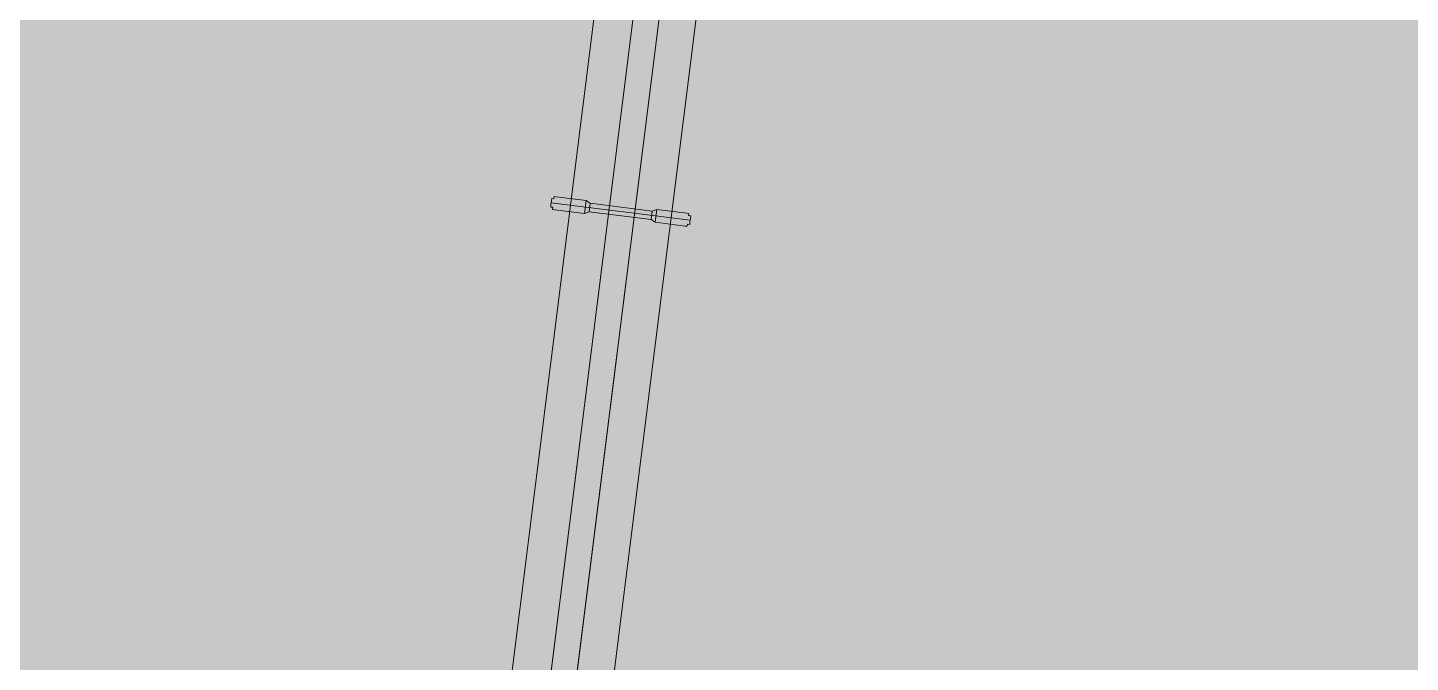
# Model space of a CAD drawing. Header units: metres. Extents: x -4 to 509425, y 7549 to 4732445.
# Drawn here: x 476067.3 to 476072.73, y 4719759.44 to 4719761.93 of the extents above; entities that cross this region are included whole.
import ezdxf

# ---------------------------------------------------------------- set-up
doc = ezdxf.new("R2010")
doc.units = ezdxf.units.M
doc.header["$LTSCALE"] = 0.01
doc.header["$MEASUREMENT"] = 0
doc.layers.get('0').update_dxf_attribs({"lineweight": 0})
doc.layers.add('_SUBESTACIÓN', color=1, linetype='Continuous')
doc.layers.add('SUBESTACION LA VID', color=253, linetype='Continuous')

# ---------------------------------------------------------------- blocks, each defined once
blk = doc.blocks.new('A$Cfff6051d')
at = {"layer": 'SUBESTACION LA VID', "lineweight": 15}
for p, q in [((476069.682, 4719762.0156), (476068.5141, 4719752.6996)), ((476069.7829, 4719762.003), (476068.6149, 4719752.687))]:
    blk.add_line(p, q, dxfattribs=at)
at = {"layer": 'SUBESTACION LA VID', "lineweight": 0}
blk.add_line((476069.9023, 4719761.186), (476069.9012, 4719761.1776), dxfattribs=at)
at = {"layer": 'SUBESTACION LA VID', "lineweight": 15}
for points in [[(476070.2133, 4719767.478), (476069.9721, 4719765.5543), (476065.5889, 4719730.5921)], [(476065.9837, 4719730.5426), (476070.3669, 4719765.5048), (476070.6081, 4719767.4285)], [(476069.682, 4719762.0156), (476069.7829, 4719762.003), (476068.6149, 4719752.687), (476068.5141, 4719752.6996), (476069.682, 4719762.0156)], [(476069.3751, 4719761.2691), (476069.3667, 4719761.2702), (476069.3657, 4719761.2618), (476069.3573, 4719761.2628), (476069.3562, 4719761.2544), (476069.3541, 4719761.2376), (476069.3531, 4719761.2292), (476069.3615, 4719761.2282), (476069.3604, 4719761.2198), (476069.3688, 4719761.2187), (476069.4864, 4719761.204), (476069.4928, 4719761.2544), (476069.3751, 4719761.2691)], [(476069.9012, 4719761.1776), (476069.9023, 4719761.186), (476069.9033, 4719761.1944), (476069.8949, 4719761.1954), (476069.896, 4719761.2038), (476069.8876, 4719761.2049), (476069.77, 4719761.2196), (476069.7521, 4719761.2133), (476069.5085, 4719761.2439), (476069.4928, 4719761.2544), (476069.3751, 4719761.2691), (476069.3667, 4719761.2702), (476069.3657, 4719761.2618), (476069.3573, 4719761.2628), (476069.3562, 4719761.2544), (476069.3552, 4719761.246), (476069.9012, 4719761.1776)], [(476069.9012, 4719761.1776), (476069.9002, 4719761.1692), (476069.8991, 4719761.1608), (476069.8907, 4719761.1618), (476069.8897, 4719761.1534), (476069.8812, 4719761.1545), (476069.7636, 4719761.1692), (476069.7479, 4719761.1797), (476069.5043, 4719761.2103), (476069.4864, 4719761.204), (476069.3688, 4719761.2187), (476069.3604, 4719761.2198), (476069.3615, 4719761.2282), (476069.3531, 4719761.2292), (476069.3541, 4719761.2376), (476069.3552, 4719761.246), (476069.9012, 4719761.1776)], [(476069.4928, 4719761.2544), (476069.4864, 4719761.204), (476069.5043, 4719761.2103), (476069.5085, 4719761.2439), (476069.4928, 4719761.2544)], [(476069.7521, 4719761.2133), (476069.7479, 4719761.1797), (476069.5043, 4719761.2103), (476069.5085, 4719761.2439), (476069.7521, 4719761.2133)], [(476069.77, 4719761.2196), (476069.7636, 4719761.1692), (476069.7479, 4719761.1797), (476069.7521, 4719761.2133), (476069.77, 4719761.2196)], [(476069.8876, 4719761.2049), (476069.77, 4719761.2196), (476069.7636, 4719761.1692), (476069.8812, 4719761.1545), (476069.8897, 4719761.1534), (476069.8907, 4719761.1618), (476069.8991, 4719761.1608), (476069.9002, 4719761.1692), (476069.9023, 4719761.186), (476069.9033, 4719761.1944), (476069.8949, 4719761.1954), (476069.896, 4719761.2038), (476069.8876, 4719761.2049)]]:
    blk.add_lwpolyline(points, dxfattribs=at)
at = {"layer": 'SUBESTACION LA VID'}
for points in [[(475976.8769, 4719766.927), (475976.8769, 4719766.927), (475976.8959, 4719767.0782), (475976.8959, 4719767.0782), (475976.8959, 4719767.0782), (476072.6239, 4719754.9233), (476072.6239, 4719754.9233), (476072.6239, 4719754.9233), (475976.8769, 4719766.927), (475976.8769, 4719766.927)], [(475976.8959, 4719767.0782), (475976.8959, 4719767.0782), (476072.6239, 4719754.9233), (476072.6239, 4719754.9233), (476072.6239, 4719754.9233), (476072.6429, 4719755.0745), (476072.6429, 4719755.0745), (476072.6429, 4719755.0745), (475976.8959, 4719767.0782), (475976.8959, 4719767.0782)]]:
    blk.add_open_spline(points, degree=3, knots=[0, 0, 0, 0, 1, 1, 1, 2, 2, 2, 3, 3, 3, 3], dxfattribs=at)
at = {"layer": 'SUBESTACION LA VID', "lineweight": 0}
for points in [[(475976.8769, 4719766.927), (475976.8769, 4719766.927), (475976.8959, 4719767.0782), (475976.8959, 4719767.0782), (475976.8959, 4719767.0782), (476072.6239, 4719754.9233), (476072.6239, 4719754.9233), (476072.6239, 4719754.9233), (475976.8769, 4719766.927), (475976.8769, 4719766.927)], [(475976.8959, 4719767.0782), (475976.8959, 4719767.0782), (476072.6239, 4719754.9233), (476072.6239, 4719754.9233), (476072.6239, 4719754.9233), (476072.6429, 4719755.0745), (476072.6429, 4719755.0745), (476072.6429, 4719755.0745), (475976.8959, 4719767.0782), (475976.8959, 4719767.0782)]]:
    blk.add_open_spline(points, degree=3, knots=[0, 0, 0, 0, 1, 1, 1, 2, 2, 2, 3, 3, 3, 3], dxfattribs=at)

msp = doc.modelspace()

# ---------------------------------------------------------------- hatches: boundary and pattern name
at = {"layer": '_SUBESTACIÓN', "transparency": 33554559}
h = msp.add_hatch(color=1, dxfattribs=at)
h.dxf.hatch_style = 1
h.paths.add_polyline_path([(475968.6399, 4719805.825), (476089.9386, 4719790.615), (476078.1686, 4719696.74), (475956.8686, 4719711.9502)])

# ---------------------------------------------------------------- block references
at = {"linetype": 'Continuous'}
msp.add_blockref('A$Cfff6051d', (0, 0), dxfattribs=at)

doc.saveas('drawing.dxf')
